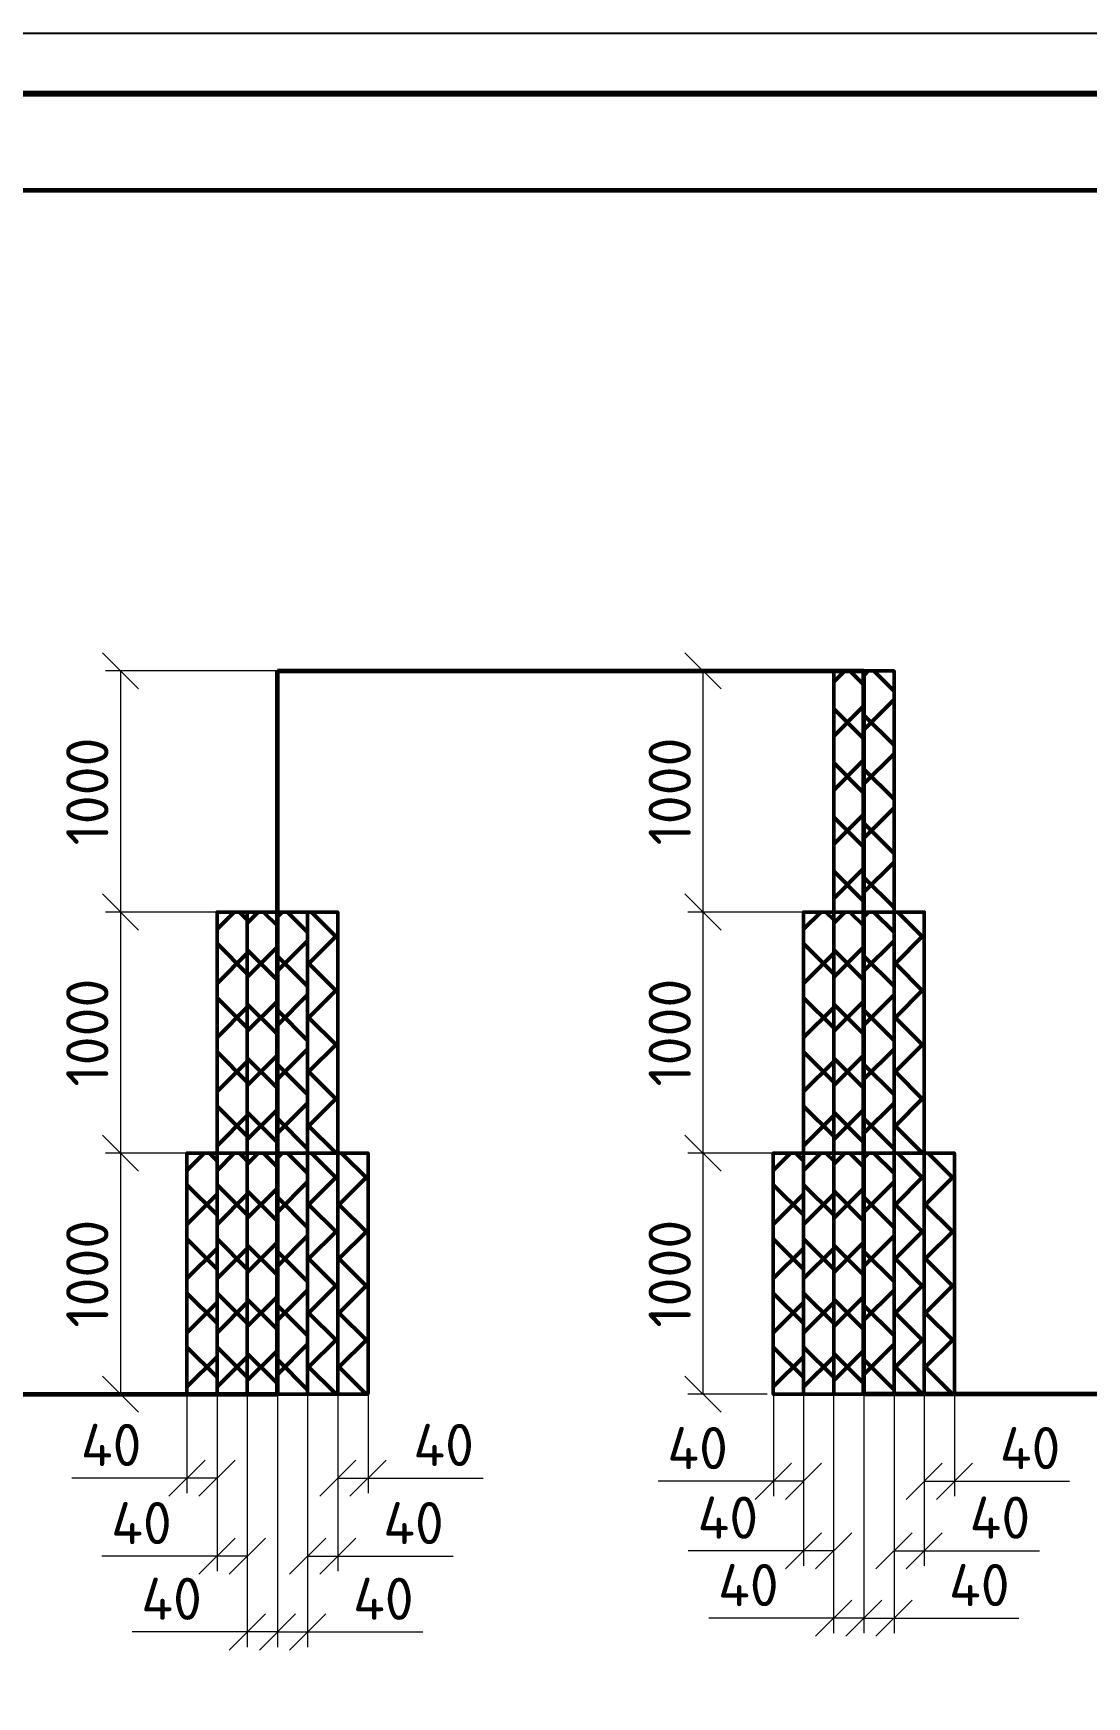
# Model space of a CAD drawing. Header units: millimetres. Extents: x 1642 to 8783, y 1095 to 5441.
# Drawn here: x 5381.8 to 5469.2, y 1333.4 to 1471.4 of the extents above; entities that cross this region are included whole.
import ezdxf
from ezdxf.enums import TextEntityAlignment as Align

# ---------------------------------------------------------------- set-up
doc = ezdxf.new("R2010")
doc.units = ezdxf.units.MM
for name, color, linetype, lineweight in [('12  Размер', 7, 'Continuous', 20), ('линии', 250, 'Continuous', 50), ('Размеры на чертеже', 250, 'Continuous', 25)]:
    doc.layers.add(name, color=color, linetype=linetype, lineweight=lineweight)
doc.styles.add('-ISOCPEUR-', font='isocpeur.ttf')
doc.styles.add('GOST', font='gost.shx', dxfattribs={"oblique": 15})
doc.styles.get("Standard").update_dxf_attribs({"font": 'arial.ttf'})
doc.dimstyles.new('М 1 к 20', dxfattribs={"dimtxt": 3.5, "dimasz": 3, "dimexe": 1.25, "dimexo": 0, "dimgap": 1, "dimtad": 1, "dimdec": 0, "dimlfac": 20, "dimzin": 0, "dimdsep": 46, "dimtxsty": 'GOST', "dimblk": 'OBLIQUE', "dimcen": 5, "dimclrd": 256, "dimclre": 256, "dimclrt": 256, "dimazin": 2, "dimtfac": 1, "dimtdec": 0, "dimtmove": 0, "dimatfit": 3, "dimldrblk": 'NONE', "dimfxl": 1.25, "dimtolj": 1, "dimtzin": 0, "dimlwd": -1, "dimlwe": -1, "dimarcsym": 2})
pattern_1 = [(45, (-1800.237, 7610.9727), (-2.245064, 2.245064), []), (135, (-1800.237, 7610.9727), (-2.245064, -2.245064), [])]
pattern_2 = [(45, (-1797.734, 7610.9727), (-2.245064, 2.245064), []), (135, (-1797.734, 7610.9727), (-2.245064, -2.245064), [])]
pattern_3 = [(45, (-1848.865, 7610.9727), (-2.245064, 2.245064), []), (135, (-1848.865, 7610.9727), (-2.245064, -2.245064), [])]
pattern_4 = [(45, (-1846.3617, 7610.9727), (-2.245064, 2.245064), []), (135, (-1846.3617, 7610.9727), (-2.245064, -2.245064), [])]

# ---------------------------------------------------------------- blocks, each defined once
blk = doc.blocks.new('*U305')
blk.add_lwpolyline([(0, 0), (420, 0), (420, -297), (0, -297)], close=True)
at = {"const_width": 0.5}
blk.add_lwpolyline([(20, -5), (415, -5), (415, -292), (20, -292)], close=True, dxfattribs=at)
blk.add_attdef('РАЗРАБОТАЛ', text='', height=2.5).set_placement((250.5, -264.22), align=Align.MIDDLE_LEFT)
at = {"flags": 8}
for tag, height, p in [('ДАТА', 2.5, (290.07, -264.4)), ('ЛИСТ', 3, (386.39, -271.92)), ('ЛИСТОВ', 3, (403.89, -271.92))]:
    blk.add_attdef(tag, text='', height=height, dxfattribs=at).set_placement(p, align=Align.MIDDLE_CENTER)
blk.add_attdef('ПРОВЕРИЛ', (250.75, -270.73), '', height=2.5)
at = {"lineweight": 30, "flags": 104}
for tag, p in [('ТЕПЛОВЫЕ_СЕТИ', (330, -269.5)), ('ИМЯ_ЧЕРТЕЖА', (330, -284.5))]:
    blk.add_attdef(tag, text='', height=3, dxfattribs=at).set_placement(p, align=Align.MIDDLE_CENTER)
at = {"style": '-ISOCPEUR-', "flags": 8}
blk.add_attdef('ФОРМАТ', text='', height=3, dxfattribs=at).set_placement((380.97, -294.75), align=Align.MIDDLE_CENTER)
blk = doc.blocks.new('_Oblique')
at = {"color": 0, "linetype": 'ByBlock', "lineweight": -2}
blk.add_line((-0.5, -0.5), (0.5, 0.5), dxfattribs=at)
blk = doc.blocks.new('*D210')
at = {"layer": '12  Размер', "transparency": 16777216}
for p, q in [((5442.68, 1378.46), (5436.11, 1378.46)), ((5437.36, 1378.46), (5437.36, 1358.46)), ((5442.68, 1358.46), (5436.11, 1358.46))]:
    blk.add_line(p, q, dxfattribs=at)
at = {"layer": 'Defpoints', "color": 0, "linetype": 'ByBlock', "lineweight": 35, "transparency": 16777216}
for p in [(5442.68, 1378.46), (5437.36, 1358.46), (5442.68, 1358.46)]:
    blk.add_point(p, dxfattribs=at)
at = {"layer": '12  Размер', "linetype": 'ByBlock', "transparency": 16777216, "xscale": 3, "yscale": 3, "zscale": 3}
for p, rotation in [((5437.36, 1378.46), 90), ((5437.36, 1358.46), 270)]:
    blk.add_blockref('_Oblique', p, dxfattribs=dict(at, rotation=rotation))
at = {"layer": '12  Размер', "linetype": 'ByBlock', "transparency": 16777216, "insert": (5434.61, 1368.46), "char_height": 3.5, "attachment_point": 5, "rotation": 90, "style": '-ISOCPEUR-'}
blk.add_mtext('\\A1;1000', dxfattribs=at)
blk = doc.blocks.new('_None')
blk = doc.blocks.new('*D211')
at = {"layer": '12  Размер', "transparency": 16777216}
for p, q in [((5447.69, 1398.46), (5436.11, 1398.46)), ((5437.36, 1398.46), (5437.36, 1378.46)), ((5445.19, 1378.46), (5436.11, 1378.46))]:
    blk.add_line(p, q, dxfattribs=at)
at = {"layer": 'Defpoints', "color": 0, "linetype": 'ByBlock', "lineweight": 35, "transparency": 16777216}
for p in [(5447.69, 1398.46), (5437.36, 1378.46), (5445.19, 1378.46)]:
    blk.add_point(p, dxfattribs=at)
at = {"layer": '12  Размер', "linetype": 'ByBlock', "transparency": 16777216, "xscale": 3, "yscale": 3, "zscale": 3}
for p, rotation in [((5437.36, 1398.46), 90), ((5437.36, 1378.46), 270)]:
    blk.add_blockref('_Oblique', p, dxfattribs=dict(at, rotation=rotation))
at = {"layer": '12  Размер', "linetype": 'ByBlock', "transparency": 16777216, "insert": (5434.61, 1388.46), "char_height": 3.5, "attachment_point": 5, "rotation": 90, "style": '-ISOCPEUR-'}
blk.add_mtext('\\A1;1000', dxfattribs=at)
blk = doc.blocks.new('*D212')
at = {"layer": '12  Размер', "transparency": 16777216}
for p, q in [((5445.19, 1418.46), (5436.11, 1418.46)), ((5437.36, 1418.46), (5437.36, 1398.46)), ((5447.69, 1398.46), (5436.11, 1398.46))]:
    blk.add_line(p, q, dxfattribs=at)
at = {"layer": 'Defpoints', "color": 0, "linetype": 'ByBlock', "lineweight": 35, "transparency": 16777216}
for p in [(5445.19, 1418.46), (5437.36, 1398.46), (5447.69, 1398.46)]:
    blk.add_point(p, dxfattribs=at)
at = {"layer": '12  Размер', "linetype": 'ByBlock', "transparency": 16777216, "xscale": 3, "yscale": 3, "zscale": 3}
for p, rotation in [((5437.36, 1418.46), 90), ((5437.36, 1398.46), 270)]:
    blk.add_blockref('_Oblique', p, dxfattribs=dict(at, rotation=rotation))
at = {"layer": '12  Размер', "linetype": 'ByBlock', "transparency": 16777216, "insert": (5434.61, 1408.46), "char_height": 3.5, "attachment_point": 5, "rotation": 90, "style": '-ISOCPEUR-'}
blk.add_mtext('\\A1;1000', dxfattribs=at)
blk = doc.blocks.new('*D213')
at = {"layer": '12  Размер', "transparency": 16777216}
for p, q in [((5402.08, 1369.85), (5402.08, 1337.49)), ((5399.58, 1354.33), (5399.58, 1337.49)), ((5399.58, 1338.74), (5390.03, 1338.74)), ((5402.08, 1338.74), (5399.58, 1338.74))]:
    blk.add_line(p, q, dxfattribs=at)
at = {"layer": 'Defpoints', "color": 0, "linetype": 'ByBlock', "lineweight": 35, "transparency": 16777216}
for p in [(5402.08, 1369.85), (5399.58, 1354.33), (5399.58, 1338.74)]:
    blk.add_point(p, dxfattribs=at)
at = {"layer": '12  Размер', "linetype": 'ByBlock', "transparency": 16777216, "xscale": 3, "yscale": 3, "zscale": 3, "rotation": 180}
blk.add_blockref('_Oblique', (5399.58, 1338.74), dxfattribs=at)
at = {"layer": '12  Размер', "linetype": 'ByBlock', "transparency": 16777216, "xscale": 3, "yscale": 3, "zscale": 3}
blk.add_blockref('_Oblique', (5402.08, 1338.74), dxfattribs=at)
at = {"layer": '12  Размер', "linetype": 'ByBlock', "transparency": 16777216, "insert": (5393.3, 1341.49), "char_height": 3.5, "attachment_point": 5, "style": '-ISOCPEUR-'}
blk.add_mtext('\\A1;40', dxfattribs=at)
blk = doc.blocks.new('*D214')
at = {"layer": '12  Размер', "transparency": 16777216}
for p, q in [((5399.58, 1369.85), (5399.58, 1343.77)), ((5397.07, 1354.33), (5397.07, 1343.77)), ((5397.07, 1345.02), (5387.52, 1345.02)), ((5399.58, 1345.02), (5397.07, 1345.02))]:
    blk.add_line(p, q, dxfattribs=at)
at = {"layer": 'Defpoints', "color": 0, "linetype": 'ByBlock', "lineweight": 35, "transparency": 16777216}
for p in [(5399.58, 1369.85), (5397.07, 1354.33), (5397.07, 1345.02)]:
    blk.add_point(p, dxfattribs=at)
at = {"layer": '12  Размер', "linetype": 'ByBlock', "transparency": 16777216, "xscale": 3, "yscale": 3, "zscale": 3, "rotation": 180}
blk.add_blockref('_Oblique', (5397.07, 1345.02), dxfattribs=at)
at = {"layer": '12  Размер', "linetype": 'ByBlock', "transparency": 16777216, "xscale": 3, "yscale": 3, "zscale": 3}
blk.add_blockref('_Oblique', (5399.58, 1345.02), dxfattribs=at)
at = {"layer": '12  Размер', "linetype": 'ByBlock', "transparency": 16777216, "insert": (5390.8, 1347.77), "char_height": 3.5, "attachment_point": 5, "style": '-ISOCPEUR-'}
blk.add_mtext('\\A1;40', dxfattribs=at)
blk = doc.blocks.new('*D215')
at = {"layer": '12  Размер', "transparency": 16777216}
for p, q in [((5394.57, 1369.85), (5394.57, 1350.25)), ((5397.07, 1369.85), (5397.07, 1350.25)), ((5394.57, 1351.5), (5385.02, 1351.5)), ((5397.07, 1351.5), (5394.57, 1351.5))]:
    blk.add_line(p, q, dxfattribs=at)
at = {"layer": 'Defpoints', "color": 0, "linetype": 'ByBlock', "lineweight": 35, "transparency": 16777216}
for p in [(5394.57, 1369.85), (5397.07, 1369.85), (5397.07, 1351.5)]:
    blk.add_point(p, dxfattribs=at)
at = {"layer": '12  Размер', "linetype": 'ByBlock', "transparency": 16777216, "xscale": 3, "yscale": 3, "zscale": 3, "rotation": 180}
blk.add_blockref('_Oblique', (5394.57, 1351.5), dxfattribs=at)
at = {"layer": '12  Размер', "linetype": 'ByBlock', "transparency": 16777216, "xscale": 3, "yscale": 3, "zscale": 3}
blk.add_blockref('_Oblique', (5397.07, 1351.5), dxfattribs=at)
at = {"layer": '12  Размер', "linetype": 'ByBlock', "transparency": 16777216, "insert": (5388.29, 1354.25), "char_height": 3.5, "attachment_point": 5, "style": '-ISOCPEUR-'}
blk.add_mtext('\\A1;40', dxfattribs=at)
blk = doc.blocks.new('*D216')
at = {"layer": '12  Размер', "transparency": 16777216}
for p, q in [((5394.38, 1378.46), (5387.81, 1378.46)), ((5389.06, 1378.46), (5389.06, 1358.46)), ((5394.38, 1358.46), (5387.81, 1358.46))]:
    blk.add_line(p, q, dxfattribs=at)
at = {"layer": 'Defpoints', "color": 0, "linetype": 'ByBlock', "lineweight": 35, "transparency": 16777216}
for p in [(5394.38, 1378.46), (5389.06, 1358.46), (5394.38, 1358.46)]:
    blk.add_point(p, dxfattribs=at)
at = {"layer": '12  Размер', "linetype": 'ByBlock', "transparency": 16777216, "xscale": 3, "yscale": 3, "zscale": 3}
for p, rotation in [((5389.06, 1378.46), 90), ((5389.06, 1358.46), 270)]:
    blk.add_blockref('_Oblique', p, dxfattribs=dict(at, rotation=rotation))
at = {"layer": '12  Размер', "linetype": 'ByBlock', "transparency": 16777216, "insert": (5386.31, 1368.46), "char_height": 3.5, "attachment_point": 5, "rotation": 90, "style": '-ISOCPEUR-'}
blk.add_mtext('\\A1;1000', dxfattribs=at)
blk = doc.blocks.new('*D217')
at = {"layer": '12  Размер', "transparency": 16777216}
for p, q in [((5404.39, 1398.46), (5387.81, 1398.46)), ((5389.06, 1398.46), (5389.06, 1378.46)), ((5396.88, 1378.46), (5387.81, 1378.46))]:
    blk.add_line(p, q, dxfattribs=at)
at = {"layer": 'Defpoints', "color": 0, "linetype": 'ByBlock', "lineweight": 35, "transparency": 16777216}
for p in [(5404.39, 1398.46), (5389.06, 1378.46), (5396.88, 1378.46)]:
    blk.add_point(p, dxfattribs=at)
at = {"layer": '12  Размер', "linetype": 'ByBlock', "transparency": 16777216, "xscale": 3, "yscale": 3, "zscale": 3}
for p, rotation in [((5389.06, 1398.46), 90), ((5389.06, 1378.46), 270)]:
    blk.add_blockref('_Oblique', p, dxfattribs=dict(at, rotation=rotation))
at = {"layer": '12  Размер', "linetype": 'ByBlock', "transparency": 16777216, "insert": (5386.31, 1388.46), "char_height": 3.5, "attachment_point": 5, "rotation": 90, "style": '-ISOCPEUR-'}
blk.add_mtext('\\A1;1000', dxfattribs=at)
blk = doc.blocks.new('*D218')
at = {"layer": '12  Размер', "transparency": 16777216}
for p, q in [((5406.89, 1418.46), (5387.81, 1418.46)), ((5389.06, 1418.46), (5389.06, 1398.46)), ((5404.39, 1398.46), (5387.81, 1398.46))]:
    blk.add_line(p, q, dxfattribs=at)
at = {"layer": 'Defpoints', "color": 0, "linetype": 'ByBlock', "lineweight": 35, "transparency": 16777216}
for p in [(5406.89, 1418.46), (5389.06, 1398.46), (5404.39, 1398.46)]:
    blk.add_point(p, dxfattribs=at)
at = {"layer": '12  Размер', "linetype": 'ByBlock', "transparency": 16777216, "xscale": 3, "yscale": 3, "zscale": 3}
for p, rotation in [((5389.06, 1418.46), 90), ((5389.06, 1398.46), 270)]:
    blk.add_blockref('_Oblique', p, dxfattribs=dict(at, rotation=rotation))
at = {"layer": '12  Размер', "linetype": 'ByBlock', "transparency": 16777216, "insert": (5386.31, 1408.46), "char_height": 3.5, "attachment_point": 5, "rotation": 90, "style": '-ISOCPEUR-'}
blk.add_mtext('\\A1;1000', dxfattribs=at)
blk = doc.blocks.new('*D219')
at = {"layer": '12  Размер', "transparency": 16777216}
for p, q in [((5402.08, 1369.85), (5402.08, 1337.49)), ((5404.58, 1354.33), (5404.58, 1337.49)), ((5402.08, 1338.74), (5404.58, 1338.74)), ((5404.58, 1338.74), (5414.13, 1338.74))]:
    blk.add_line(p, q, dxfattribs=at)
at = {"layer": 'Defpoints', "color": 0, "linetype": 'ByBlock', "lineweight": 35, "transparency": 16777216}
for p in [(5402.08, 1369.85), (5404.58, 1354.33), (5404.58, 1338.74)]:
    blk.add_point(p, dxfattribs=at)
at = {"layer": '12  Размер', "linetype": 'ByBlock', "transparency": 16777216, "xscale": 3, "yscale": 3, "zscale": 3, "rotation": 180}
blk.add_blockref('_Oblique', (5402.08, 1338.74), dxfattribs=at)
at = {"layer": '12  Размер', "linetype": 'ByBlock', "transparency": 16777216, "xscale": 3, "yscale": 3, "zscale": 3}
blk.add_blockref('_Oblique', (5404.58, 1338.74), dxfattribs=at)
at = {"layer": '12  Размер', "linetype": 'ByBlock', "transparency": 16777216, "insert": (5410.86, 1341.49), "char_height": 3.5, "attachment_point": 5, "style": '-ISOCPEUR-'}
blk.add_mtext('\\A1;40', dxfattribs=at)
blk = doc.blocks.new('*D220')
at = {"layer": '12  Размер', "transparency": 16777216}
for p, q in [((5404.58, 1369.85), (5404.58, 1343.77)), ((5407.09, 1354.33), (5407.09, 1343.77)), ((5404.58, 1345.02), (5407.09, 1345.02)), ((5407.09, 1345.02), (5416.64, 1345.02))]:
    blk.add_line(p, q, dxfattribs=at)
at = {"layer": 'Defpoints', "color": 0, "linetype": 'ByBlock', "lineweight": 35, "transparency": 16777216}
for p in [(5404.58, 1369.85), (5407.09, 1354.33), (5407.09, 1345.02)]:
    blk.add_point(p, dxfattribs=at)
at = {"layer": '12  Размер', "linetype": 'ByBlock', "transparency": 16777216, "xscale": 3, "yscale": 3, "zscale": 3, "rotation": 180}
blk.add_blockref('_Oblique', (5404.58, 1345.02), dxfattribs=at)
at = {"layer": '12  Размер', "linetype": 'ByBlock', "transparency": 16777216, "xscale": 3, "yscale": 3, "zscale": 3}
blk.add_blockref('_Oblique', (5407.09, 1345.02), dxfattribs=at)
at = {"layer": '12  Размер', "linetype": 'ByBlock', "transparency": 16777216, "insert": (5413.36, 1347.77), "char_height": 3.5, "attachment_point": 5, "style": '-ISOCPEUR-'}
blk.add_mtext('\\A1;40', dxfattribs=at)
blk = doc.blocks.new('*D221')
at = {"layer": '12  Размер', "transparency": 16777216}
for p, q in [((5407.09, 1369.85), (5407.09, 1350.25)), ((5409.59, 1369.85), (5409.59, 1350.25)), ((5407.09, 1351.5), (5409.59, 1351.5)), ((5409.59, 1351.5), (5419.14, 1351.5))]:
    blk.add_line(p, q, dxfattribs=at)
at = {"layer": 'Defpoints', "color": 0, "linetype": 'ByBlock', "lineweight": 35, "transparency": 16777216}
for p in [(5407.09, 1369.85), (5409.59, 1369.85), (5407.09, 1351.5)]:
    blk.add_point(p, dxfattribs=at)
at = {"layer": '12  Размер', "linetype": 'ByBlock', "transparency": 16777216, "xscale": 3, "yscale": 3, "zscale": 3, "rotation": 180}
blk.add_blockref('_Oblique', (5407.09, 1351.5), dxfattribs=at)
at = {"layer": '12  Размер', "linetype": 'ByBlock', "transparency": 16777216, "xscale": 3, "yscale": 3, "zscale": 3}
blk.add_blockref('_Oblique', (5409.59, 1351.5), dxfattribs=at)
at = {"layer": '12  Размер', "linetype": 'ByBlock', "transparency": 16777216, "insert": (5415.86, 1354.25), "char_height": 3.5, "attachment_point": 5, "style": '-ISOCPEUR-'}
blk.add_mtext('\\A1;40', dxfattribs=at)
blk = doc.blocks.new('*D222')
at = {"layer": '12  Размер', "transparency": 16777216}
for p, q in [((5445.7, 1358.46), (5445.7, 1344.22)), ((5448.2, 1358.46), (5448.2, 1344.22)), ((5445.7, 1345.47), (5436.15, 1345.47)), ((5448.2, 1345.47), (5445.7, 1345.47))]:
    blk.add_line(p, q, dxfattribs=at)
at = {"layer": 'Defpoints', "color": 0, "linetype": 'ByBlock', "lineweight": 35, "transparency": 16777216}
for p in [(5445.7, 1358.46), (5448.2, 1358.46), (5445.7, 1345.47)]:
    blk.add_point(p, dxfattribs=at)
at = {"layer": '12  Размер', "linetype": 'ByBlock', "transparency": 16777216, "xscale": 3, "yscale": 3, "zscale": 3, "rotation": 180}
blk.add_blockref('_Oblique', (5445.7, 1345.47), dxfattribs=at)
at = {"layer": '12  Размер', "linetype": 'ByBlock', "transparency": 16777216, "xscale": 3, "yscale": 3, "zscale": 3}
blk.add_blockref('_Oblique', (5448.2, 1345.47), dxfattribs=at)
at = {"layer": '12  Размер', "linetype": 'ByBlock', "transparency": 16777216, "insert": (5439.43, 1348.22), "char_height": 3.5, "attachment_point": 5, "style": '-ISOCPEUR-'}
blk.add_mtext('\\A1;40', dxfattribs=at)
blk = doc.blocks.new('*D223')
at = {"layer": '12  Размер', "transparency": 16777216}
for p, q in [((5443.2, 1358.46), (5443.2, 1349.99)), ((5445.7, 1358.46), (5445.7, 1349.99)), ((5443.2, 1351.24), (5433.65, 1351.24)), ((5445.7, 1351.24), (5443.2, 1351.24))]:
    blk.add_line(p, q, dxfattribs=at)
at = {"layer": 'Defpoints', "color": 0, "linetype": 'ByBlock', "lineweight": 35, "transparency": 16777216}
for p in [(5443.2, 1358.46), (5445.7, 1358.46), (5443.2, 1351.24)]:
    blk.add_point(p, dxfattribs=at)
at = {"layer": '12  Размер', "linetype": 'ByBlock', "transparency": 16777216, "xscale": 3, "yscale": 3, "zscale": 3, "rotation": 180}
blk.add_blockref('_Oblique', (5443.2, 1351.24), dxfattribs=at)
at = {"layer": '12  Размер', "linetype": 'ByBlock', "transparency": 16777216, "xscale": 3, "yscale": 3, "zscale": 3}
blk.add_blockref('_Oblique', (5445.7, 1351.24), dxfattribs=at)
at = {"layer": '12  Размер', "linetype": 'ByBlock', "transparency": 16777216, "insert": (5436.92, 1353.99), "char_height": 3.5, "attachment_point": 5, "style": '-ISOCPEUR-'}
blk.add_mtext('\\A1;40', dxfattribs=at)
blk = doc.blocks.new('*D224')
at = {"layer": '12  Размер', "transparency": 16777216}
for p, q in [((5448.2, 1358.46), (5448.2, 1338.63)), ((5450.71, 1358.46), (5450.71, 1338.63)), ((5448.2, 1339.88), (5437.86, 1339.88)), ((5450.71, 1339.88), (5448.2, 1339.88))]:
    blk.add_line(p, q, dxfattribs=at)
at = {"layer": 'Defpoints', "color": 0, "linetype": 'ByBlock', "lineweight": 35, "transparency": 16777216}
for p in [(5448.2, 1358.46), (5450.71, 1358.46), (5450.71, 1339.88)]:
    blk.add_point(p, dxfattribs=at)
at = {"layer": '12  Размер', "linetype": 'ByBlock', "transparency": 16777216, "xscale": 3, "yscale": 3, "zscale": 3, "rotation": 180}
blk.add_blockref('_Oblique', (5448.2, 1339.88), dxfattribs=at)
at = {"layer": '12  Размер', "linetype": 'ByBlock', "transparency": 16777216, "xscale": 3, "yscale": 3, "zscale": 3}
blk.add_blockref('_Oblique', (5450.71, 1339.88), dxfattribs=at)
at = {"layer": '12  Размер', "linetype": 'ByBlock', "transparency": 16777216, "insert": (5441.13, 1342.63), "char_height": 3.5, "attachment_point": 5, "style": '-ISOCPEUR-'}
blk.add_mtext('\\A1;40', dxfattribs=at)
blk = doc.blocks.new('*D266')
at = {"layer": '12  Размер', "transparency": 16777216}
for p, q in [((5453.21, 1358.46), (5453.21, 1344.22)), ((5455.71, 1358.46), (5455.71, 1344.22)), ((5453.21, 1345.47), (5455.71, 1345.47)), ((5455.71, 1345.47), (5465.26, 1345.47))]:
    blk.add_line(p, q, dxfattribs=at)
at = {"layer": 'Defpoints', "color": 0, "linetype": 'ByBlock', "lineweight": 35, "transparency": 16777216}
for p in [(5453.21, 1358.46), (5455.71, 1358.46), (5455.71, 1345.47)]:
    blk.add_point(p, dxfattribs=at)
at = {"layer": '12  Размер', "linetype": 'ByBlock', "transparency": 16777216, "xscale": 3, "yscale": 3, "zscale": 3, "rotation": 180}
blk.add_blockref('_Oblique', (5453.21, 1345.47), dxfattribs=at)
at = {"layer": '12  Размер', "linetype": 'ByBlock', "transparency": 16777216, "xscale": 3, "yscale": 3, "zscale": 3}
blk.add_blockref('_Oblique', (5455.71, 1345.47), dxfattribs=at)
at = {"layer": '12  Размер', "linetype": 'ByBlock', "transparency": 16777216, "insert": (5461.99, 1348.22), "char_height": 3.5, "attachment_point": 5, "style": '-ISOCPEUR-'}
blk.add_mtext('\\A1;40', dxfattribs=at)
blk = doc.blocks.new('*D267')
at = {"layer": '12  Размер', "transparency": 16777216}
for p, q in [((5455.71, 1358.46), (5455.71, 1349.99)), ((5458.22, 1358.46), (5458.22, 1349.99)), ((5455.71, 1351.24), (5458.22, 1351.24)), ((5458.22, 1351.24), (5467.77, 1351.24))]:
    blk.add_line(p, q, dxfattribs=at)
at = {"layer": 'Defpoints', "color": 0, "linetype": 'ByBlock', "lineweight": 35, "transparency": 16777216}
for p in [(5455.71, 1358.46), (5458.22, 1358.46), (5458.22, 1351.24)]:
    blk.add_point(p, dxfattribs=at)
at = {"layer": '12  Размер', "linetype": 'ByBlock', "transparency": 16777216, "xscale": 3, "yscale": 3, "zscale": 3, "rotation": 180}
blk.add_blockref('_Oblique', (5455.71, 1351.24), dxfattribs=at)
at = {"layer": '12  Размер', "linetype": 'ByBlock', "transparency": 16777216, "xscale": 3, "yscale": 3, "zscale": 3}
blk.add_blockref('_Oblique', (5458.22, 1351.24), dxfattribs=at)
at = {"layer": '12  Размер', "linetype": 'ByBlock', "transparency": 16777216, "insert": (5464.49, 1353.99), "char_height": 3.5, "attachment_point": 5, "style": '-ISOCPEUR-'}
blk.add_mtext('\\A1;40', dxfattribs=at)
blk = doc.blocks.new('*D268')
at = {"layer": '12  Размер', "transparency": 16777216}
for p, q in [((5450.71, 1358.46), (5450.71, 1338.63)), ((5453.21, 1358.46), (5453.21, 1338.63)), ((5450.71, 1339.88), (5453.21, 1339.88)), ((5453.21, 1339.88), (5463.55, 1339.88))]:
    blk.add_line(p, q, dxfattribs=at)
at = {"layer": 'Defpoints', "color": 0, "linetype": 'ByBlock', "lineweight": 35, "transparency": 16777216}
for p in [(5450.71, 1358.46), (5453.21, 1358.46), (5450.71, 1339.88)]:
    blk.add_point(p, dxfattribs=at)
at = {"layer": '12  Размер', "linetype": 'ByBlock', "transparency": 16777216, "xscale": 3, "yscale": 3, "zscale": 3, "rotation": 180}
blk.add_blockref('_Oblique', (5450.71, 1339.88), dxfattribs=at)
at = {"layer": '12  Размер', "linetype": 'ByBlock', "transparency": 16777216, "xscale": 3, "yscale": 3, "zscale": 3}
blk.add_blockref('_Oblique', (5453.21, 1339.88), dxfattribs=at)
at = {"layer": '12  Размер', "linetype": 'ByBlock', "transparency": 16777216, "insert": (5460.28, 1342.63), "char_height": 3.5, "attachment_point": 5, "style": '-ISOCPEUR-'}
blk.add_mtext('\\A1;40', dxfattribs=at)

msp = doc.modelspace()

# ---------------------------------------------------------------- hatches: boundary and pattern name
at = {"layer": 'линии', "lineweight": 50, "true_color": 0x000000}
h = msp.add_hatch(dxfattribs=at)
h.set_pattern_fill('ANSI37', color=18)
h.set_pattern_definition([(45, (-1797.734, 7650.9727), (-2.245064, 2.245064), []), (135, (-1797.734, 7650.9727), (-2.245064, -2.245064), [])])
h.paths.add_polyline_path([(5448.203, 1418.459), (5450.707, 1418.459), (5450.707, 1398.459), (5448.203, 1398.459)])
h = msp.add_hatch(dxfattribs=at)
h.set_pattern_fill('ANSI37', color=18)
h.set_pattern_definition([(45, (-1800.237, 7650.9727), (-2.245064, 2.245064), []), (135, (-1800.237, 7650.9727), (-2.245064, -2.245064), [])])
h.paths.add_polyline_path([(5450.707, 1418.459), (5453.21, 1418.459), (5453.21, 1398.459), (5450.707, 1398.459)])
h = msp.add_hatch(dxfattribs=at)
h.set_pattern_fill('ANSI37', color=18)
h.set_pattern_definition([(45, (-1843.8586, 7630.9727), (-2.245064, 2.245064), []), (135, (-1843.8586, 7630.9727), (-2.245064, -2.245064), [])])
h.paths.add_polyline_path([(5397.072, 1398.459), (5399.576, 1398.459), (5399.576, 1378.459), (5397.072, 1378.459)])
h = msp.add_hatch(dxfattribs=at)
h.set_pattern_fill('ANSI37', color=18)
h.set_pattern_definition([(45, (-1846.3617, 7630.9727), (-2.245064, 2.245064), []), (135, (-1846.3617, 7630.9727), (-2.245064, -2.245064), [])])
h.paths.add_polyline_path([(5399.576, 1398.459), (5402.079, 1398.459), (5402.079, 1378.459), (5399.576, 1378.459)])
h = msp.add_hatch(dxfattribs=at)
h.set_pattern_fill('ANSI37', color=18)
h.set_pattern_definition([(45, (-1848.865, 7630.9727), (-2.245064, 2.245064), []), (135, (-1848.865, 7630.9727), (-2.245064, -2.245064), [])])
h.paths.add_polyline_path([(5402.079, 1398.459), (5404.582, 1398.459), (5404.582, 1378.459), (5402.079, 1378.459)])
h = msp.add_hatch(dxfattribs=at)
h.set_pattern_fill('ANSI37', color=18)
h.set_pattern_definition([(45, (-1851.368, 7630.9727), (-2.245064, 2.245064), []), (135, (-1851.368, 7630.9727), (-2.245064, -2.245064), [])])
h.paths.add_polyline_path([(5404.582, 1398.459), (5407.085, 1398.459), (5407.085, 1378.459), (5404.582, 1378.459)])
h = msp.add_hatch(dxfattribs=at)
h.set_pattern_fill('ANSI37', color=18)
h.set_pattern_definition([(45, (-1795.2307, 7630.9727), (-2.245064, 2.245064), []), (135, (-1795.2307, 7630.9727), (-2.245064, -2.245064), [])])
h.paths.add_polyline_path([(5445.7, 1398.459), (5448.203, 1398.459), (5448.203, 1378.459), (5445.7, 1378.459)])
h = msp.add_hatch(dxfattribs=at)
h.set_pattern_fill('ANSI37', color=18)
h.set_pattern_definition([(45, (-1797.734, 7630.9727), (-2.245064, 2.245064), []), (135, (-1797.734, 7630.9727), (-2.245064, -2.245064), [])])
h.paths.add_polyline_path([(5448.203, 1398.459), (5450.707, 1398.459), (5450.707, 1378.459), (5448.203, 1378.459)])
h = msp.add_hatch(dxfattribs=at)
h.set_pattern_fill('ANSI37', color=18)
h.set_pattern_definition([(45, (-1800.237, 7630.9727), (-2.245064, 2.245064), []), (135, (-1800.237, 7630.9727), (-2.245064, -2.245064), [])])
h.paths.add_polyline_path([(5450.707, 1398.459), (5453.21, 1398.459), (5453.21, 1378.459), (5450.707, 1378.459)])
h = msp.add_hatch(dxfattribs=at)
h.set_pattern_fill('ANSI37', color=18)
h.set_pattern_definition([(45, (-1802.7402, 7630.9727), (-2.245064, 2.245064), []), (135, (-1802.7402, 7630.9727), (-2.245064, -2.245064), [])])
h.paths.add_polyline_path([(5453.21, 1398.459), (5455.713, 1398.459), (5455.713, 1378.459), (5453.21, 1378.459)])
h = msp.add_hatch(dxfattribs=at)
h.set_pattern_fill('ANSI37', color=18)
h.set_pattern_definition(pattern_4)
h.paths.add_polyline_path([(5394.569, 1378.459), (5397.072, 1378.459), (5397.072, 1358.459), (5394.569, 1358.459)])
h = msp.add_hatch(dxfattribs=at)
h.set_pattern_fill('ANSI37', color=18)
h.set_pattern_definition([(45, (-1843.8586, 7610.9727), (-2.245064, 2.245064), []), (135, (-1843.8586, 7610.9727), (-2.245064, -2.245064), [])])
h.paths.add_polyline_path([(5397.072, 1378.459), (5399.576, 1378.459), (5399.576, 1358.459), (5397.072, 1358.459)])
h = msp.add_hatch(dxfattribs=at)
h.set_pattern_fill('ANSI37', color=18)
h.set_pattern_definition(pattern_4)
h.paths.add_polyline_path([(5399.576, 1378.459), (5402.079, 1378.459), (5402.079, 1358.459), (5399.576, 1358.459)])
h = msp.add_hatch(dxfattribs=at)
h.set_pattern_fill('ANSI37', color=18)
h.set_pattern_definition(pattern_3)
h.paths.add_polyline_path([(5402.079, 1378.459), (5404.582, 1378.459), (5404.582, 1358.459), (5402.079, 1358.459)])
h = msp.add_hatch(dxfattribs=at)
h.set_pattern_fill('ANSI37', color=18)
h.set_pattern_definition([(45, (-1851.368, 7610.9727), (-2.245064, 2.245064), []), (135, (-1851.368, 7610.9727), (-2.245064, -2.245064), [])])
h.paths.add_polyline_path([(5404.582, 1378.459), (5407.085, 1378.459), (5407.085, 1358.459), (5404.582, 1358.459)])
h = msp.add_hatch(dxfattribs=at)
h.set_pattern_fill('ANSI37', color=18)
h.set_pattern_definition(pattern_3)
h.paths.add_polyline_path([(5407.085, 1378.459), (5409.588, 1378.459), (5409.588, 1358.459), (5407.085, 1358.459)])
h = msp.add_hatch(dxfattribs=at)
h.set_pattern_fill('ANSI37', color=18)
h.set_pattern_definition(pattern_2)
h.paths.add_polyline_path([(5443.197, 1378.459), (5445.7, 1378.459), (5445.7, 1358.459), (5443.197, 1358.459)])
h = msp.add_hatch(dxfattribs=at)
h.set_pattern_fill('ANSI37', color=18)
h.set_pattern_definition([(45, (-1795.2307, 7610.9727), (-2.245064, 2.245064), []), (135, (-1795.2307, 7610.9727), (-2.245064, -2.245064), [])])
h.paths.add_polyline_path([(5445.7, 1378.459), (5448.203, 1378.459), (5448.203, 1358.459), (5445.7, 1358.459)])
h = msp.add_hatch(dxfattribs=at)
h.set_pattern_fill('ANSI37', color=18)
h.set_pattern_definition(pattern_2)
h.paths.add_polyline_path([(5448.203, 1378.459), (5450.707, 1378.459), (5450.707, 1358.459), (5448.203, 1358.459)])
h = msp.add_hatch(dxfattribs=at)
h.set_pattern_fill('ANSI37', color=18)
h.set_pattern_definition(pattern_1)
h.paths.add_polyline_path([(5450.707, 1378.459), (5453.21, 1378.459), (5453.21, 1358.459), (5450.707, 1358.459)])
h = msp.add_hatch(dxfattribs=at)
h.set_pattern_fill('ANSI37', color=18)
h.set_pattern_definition([(45, (-1802.7402, 7610.9727), (-2.245064, 2.245064), []), (135, (-1802.7402, 7610.9727), (-2.245064, -2.245064), [])])
h.paths.add_polyline_path([(5453.21, 1378.459), (5455.713, 1378.459), (5455.713, 1358.459), (5453.21, 1358.459)])
h = msp.add_hatch(dxfattribs=at)
h.set_pattern_fill('ANSI37', color=18)
h.set_pattern_definition(pattern_1)
h.paths.add_polyline_path([(5455.713, 1378.459), (5458.216, 1378.459), (5458.216, 1358.459), (5455.713, 1358.459)])

# ---------------------------------------------------------------- linework, layer by layer
at = {"lineweight": 60}
for p, q in [((5497.437, 1458.307), (5357.546, 1458.307)), ((5402.079, 1358.459), (5402.079, 1418.459)), ((5402.079, 1418.459), (5450.707, 1418.459)), ((5402.079, 1358.459), (5402.079, 1418.459)), ((5450.707, 1358.459), (5450.707, 1418.459)), ((5360.729, 1358.459), (5402.079, 1358.459)), ((5492.057, 1358.459), (5450.707, 1358.459))]:
    msp.add_line(p, q, dxfattribs=at)
for p, q in [((5399.576, 1398.459), (5399.576, 1378.459)), ((5448.203, 1398.459), (5448.203, 1378.459)), ((5394.569, 1378.459), (5394.569, 1358.459)), ((5397.072, 1378.459), (5397.072, 1358.459)), ((5399.576, 1378.459), (5399.576, 1358.459)), ((5443.197, 1378.459), (5443.197, 1358.459)), ((5445.7, 1378.459), (5445.7, 1358.459)), ((5448.203, 1378.459), (5448.203, 1358.459))]:
    msp.add_line(p, q)
at = {"layer": 'линии', "color": 18, "lineweight": 50, "true_color": 0x000000}
for points in [[(5450.707, 1398.459), (5448.203, 1398.459), (5448.203, 1418.459), (5450.707, 1418.459)], [(5453.21, 1398.459), (5450.707, 1398.459), (5450.707, 1418.459), (5453.21, 1418.459)], [(5399.576, 1378.459), (5397.072, 1378.459), (5397.072, 1398.459), (5399.576, 1398.459)], [(5402.079, 1378.459), (5399.576, 1378.459), (5399.576, 1398.459), (5402.079, 1398.459)], [(5404.582, 1378.459), (5402.079, 1378.459), (5402.079, 1398.459), (5404.582, 1398.459)], [(5407.085, 1378.459), (5404.582, 1378.459), (5404.582, 1398.459), (5407.085, 1398.459)], [(5448.203, 1378.459), (5445.7, 1378.459), (5445.7, 1398.459), (5448.203, 1398.459)], [(5450.707, 1378.459), (5448.203, 1378.459), (5448.203, 1398.459), (5450.707, 1398.459)], [(5453.21, 1378.459), (5450.707, 1378.459), (5450.707, 1398.459), (5453.21, 1398.459)], [(5455.713, 1378.459), (5453.21, 1378.459), (5453.21, 1398.459), (5455.713, 1398.459)], [(5397.072, 1358.459), (5394.569, 1358.459), (5394.569, 1378.459), (5397.072, 1378.459)], [(5399.576, 1358.459), (5397.072, 1358.459), (5397.072, 1378.459), (5399.576, 1378.459)], [(5402.079, 1358.459), (5399.576, 1358.459), (5399.576, 1378.459), (5402.079, 1378.459)], [(5404.582, 1358.459), (5402.079, 1358.459), (5402.079, 1378.459), (5404.582, 1378.459)], [(5407.085, 1358.459), (5404.582, 1358.459), (5404.582, 1378.459), (5407.085, 1378.459)], [(5409.588, 1358.459), (5407.085, 1358.459), (5407.085, 1378.459), (5409.588, 1378.459)], [(5445.7, 1358.459), (5443.197, 1358.459), (5443.197, 1378.459), (5445.7, 1378.459)], [(5448.203, 1358.459), (5445.7, 1358.459), (5445.7, 1378.459), (5448.203, 1378.459)], [(5450.707, 1358.459), (5448.203, 1358.459), (5448.203, 1378.459), (5450.707, 1378.459)], [(5453.21, 1358.459), (5450.707, 1358.459), (5450.707, 1378.459), (5453.21, 1378.459)], [(5455.713, 1358.459), (5453.21, 1358.459), (5453.21, 1378.459), (5455.713, 1378.459)], [(5458.216, 1358.459), (5455.713, 1358.459), (5455.713, 1378.459), (5458.216, 1378.459)]]:
    msp.add_lwpolyline(points, close=True, dxfattribs=at)

# ---------------------------------------------------------------- block references
at = {"layer": 'Размеры на чертеже', "lineweight": 90}
msp.add_blockref('*U305', (5296.022, 1471.353), dxfattribs=at)

# ---------------------------------------------------------------- dimensions: what is measured, and where the dimension line sits
at = {"layer": '12  Размер', "linetype": 'ByBlock'}
for base, p1, p2, angle, text, picture, middle in [((5389.058, 1398.459), (5406.893, 1418.459), (5404.389, 1398.459), 90, '1000', '*D218', (5386.308, 1408.459)), ((5437.364, 1398.459), (5445.186, 1418.459), (5447.689, 1398.459), 90, '1000', '*D212', (5434.614, 1408.459)), ((5389.058, 1378.459), (5404.389, 1398.459), (5396.88, 1378.459), 90, '1000', '*D217', (5386.308, 1388.459)), ((5437.364, 1378.459), (5447.689, 1398.459), (5445.186, 1378.459), 90, '1000', '*D211', (5434.614, 1388.459)), ((5389.058, 1358.459), (5394.377, 1378.459), (5394.377, 1358.459), 90, '1000', '*D216', (5386.308, 1368.459)), ((5437.364, 1358.459), (5442.683, 1378.459), (5442.683, 1358.459), 90, '1000', '*D210', (5434.614, 1368.459)), ((5397.072, 1345.024), (5399.576, 1369.854), (5397.072, 1354.33), 180, '40', '*D214', (5390.797, 1347.774)), ((5404.582, 1338.739), (5402.079, 1369.854), (5404.582, 1354.33), 180, '40', '*D219', (5410.857, 1341.489)), ((5443.197, 1351.245), (5445.7, 1358.459), (5443.197, 1358.459), 180, '40', '*D223', (5436.922, 1353.995)), ((5455.713, 1345.47), (5453.21, 1358.459), (5455.713, 1358.459), 180, '40', '*D266', (5461.988, 1348.22))]:
    dim = msp.add_linear_dim(base=base, p1=p1, p2=p2, angle=angle, text=text, dimstyle='М 1 к 20', override={"dimtxsty": '-ISOCPEUR-'}, dxfattribs=at)
    dim.commit()
    dim.dimension.update_dxf_attribs({"geometry": picture, "text_midpoint": middle})
for base, p1, p2, angle, picture, middle, dimtype in [((5397.072, 1351.503), (5394.569, 1369.854), (5397.072, 1369.854), 180, '*D215', (5388.294, 1351.503), 160), ((5450.707, 1339.879), (5448.203, 1358.459), (5450.707, 1358.459), 0, '*D224', (5441.135, 1339.879), 161), ((5450.707, 1339.879), (5453.21, 1358.459), (5450.707, 1358.459), 180, '*D268', (5460.278, 1339.879), 161)]:
    dim = msp.add_linear_dim(base=base, p1=p1, p2=p2, angle=angle, text='40', dimstyle='М 1 к 20', override={"dimtxsty": '-ISOCPEUR-'}, dxfattribs=at)
    dim.commit()
    dim.dimension.update_dxf_attribs({"geometry": picture, "text_midpoint": middle, "dimtype": dimtype})
for base, p1, p2, picture, middle in [((5399.576, 1338.739), (5402.079, 1369.854), (5399.576, 1354.33), '*D213', (5393.301, 1341.489)), ((5407.085, 1345.024), (5404.582, 1369.854), (5407.085, 1354.33), '*D220', (5413.36, 1347.774)), ((5445.7, 1345.47), (5448.203, 1358.459), (5445.7, 1358.459), '*D222', (5439.425, 1348.22)), ((5458.216, 1351.245), (5455.713, 1358.459), (5458.216, 1358.459), '*D267', (5464.491, 1353.995))]:
    dim = msp.add_linear_dim(base=base, p1=p1, p2=p2, text='40', dimstyle='М 1 к 20', override={"dimtxsty": '-ISOCPEUR-'}, dxfattribs=at)
    dim.commit()
    dim.dimension.update_dxf_attribs({"geometry": picture, "text_midpoint": middle})
dim = msp.add_linear_dim(base=(5407.085, 1351.503), p1=(5409.588, 1369.854), p2=(5407.085, 1369.854), text='40', dimstyle='М 1 к 20', override={"dimtxsty": '-ISOCPEUR-'}, dxfattribs=at)
dim.commit()
dim.dimension.update_dxf_attribs({"geometry": '*D221', "text_midpoint": (5415.863, 1351.503), "dimtype": 160})

doc.saveas('drawing.dxf')
